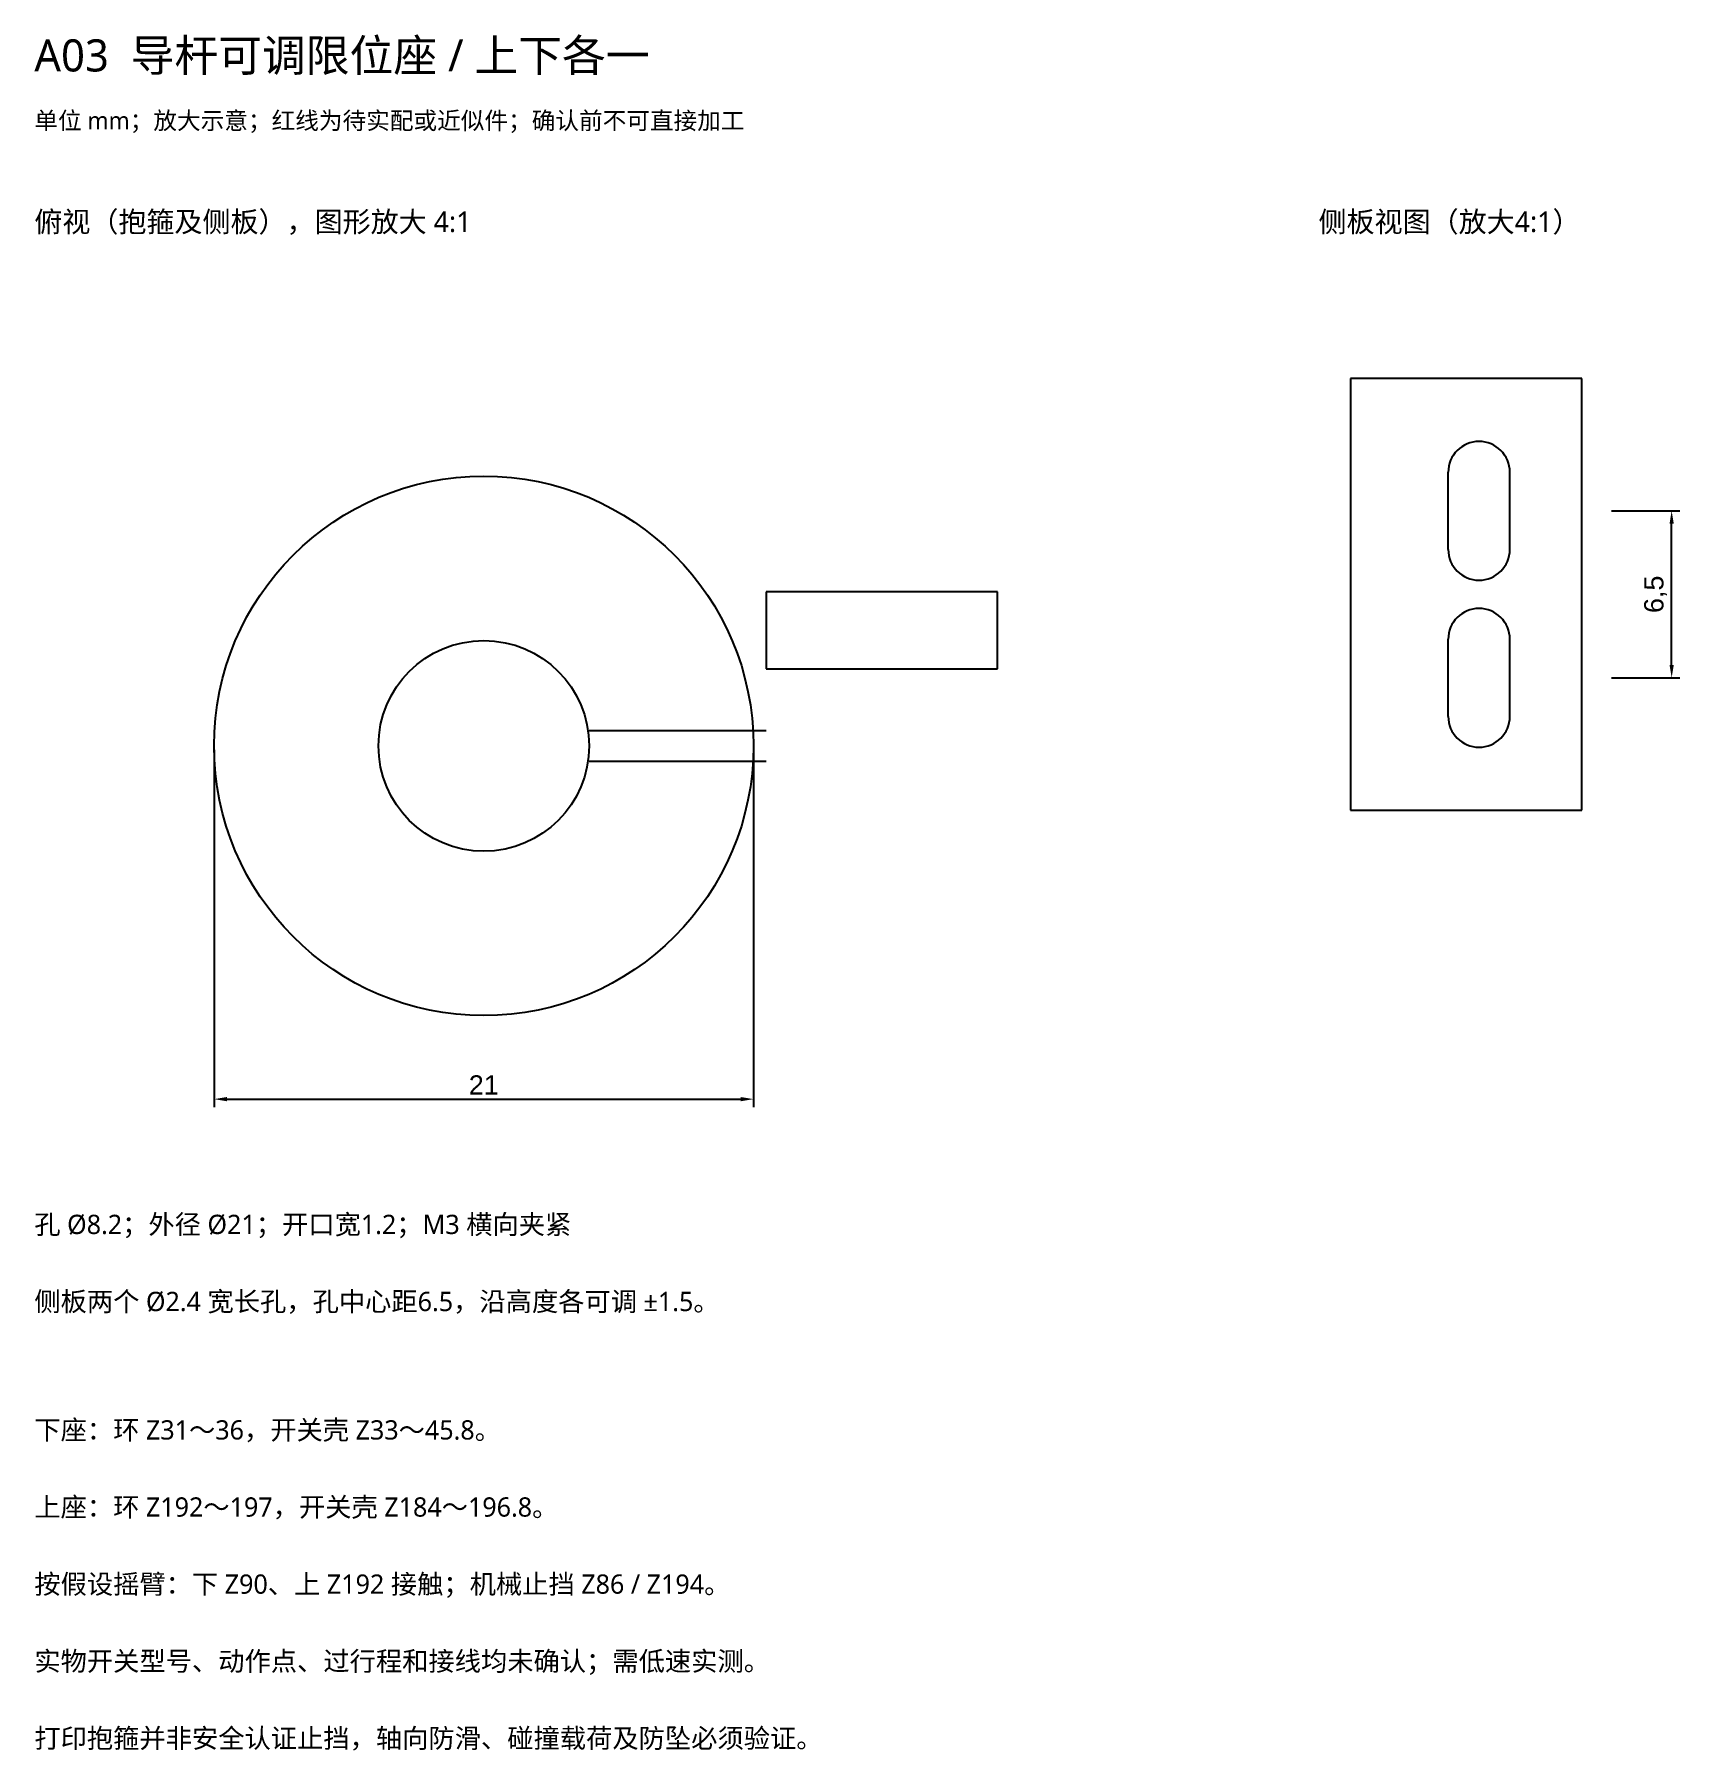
# Model space of a CAD drawing. Header units: millimetres. Extents: x 20 to 276, y 64 to 331.
import ezdxf

# ---------------------------------------------------------------- set-up
doc = ezdxf.new("R2010")
doc.units = ezdxf.units.MM
for name, color, linetype in [('DIMENSIONS', 3, 'Continuous'), ('NOTES', 7, 'Continuous'), ('OUTLINE', 7, 'Continuous'), ('REFERENCE', 1, 'Continuous')]:
    doc.layers.add(name, color=color, linetype=linetype)
doc.styles.add('CN_NOTES', font='Microsoft YaHei.ttf')
doc.styles.get("Standard").update_dxf_attribs({"font": 'arial.ttf'})
doc.dimstyles.new('ISO-25', dxfattribs={"dimtxt": 2.5, "dimasz": 2.5, "dimexe": 1.25, "dimexo": 0.625, "dimtad": 1, "dimtxsty": 'Standard', "dimcen": 2.5, "dimadec": 0, "dimazin": 0, "dimtfac": 1, "dimtmove": 0, "dimatfit": 3, "dimfxl": 1, "dimarcsym": 0})

# ---------------------------------------------------------------- blocks, each defined once
blk = doc.blocks.new('*D1')
at = {"layer": 'Defpoints', "color": 0, "transparency": 16777216}
for p in [(48, 220), (132, 220), (132, 165)]:
    blk.add_point(p, dxfattribs=at)
at = {"layer": 'DIMENSIONS', "color": 0, "lineweight": -2, "transparency": 16777216}
for p, q in [((48, 219.38), (48, 163.75)), ((132, 219.38), (132, 163.75)), ((50, 165), (130, 165))]:
    blk.add_line(p, q, dxfattribs=at)
at = {"layer": 'DIMENSIONS', "color": 0, "transparency": 16777216}
for points in [[(50, 165.33), (50, 164.67), (48, 165)], [(130, 165.33), (130, 164.67), (132, 165)]]:
    blk.add_solid(points, dxfattribs=at)
at = {"layer": 'DIMENSIONS', "color": 0, "transparency": 16777216, "insert": (90, 167.21), "char_height": 3, "attachment_point": 5}
blk.add_mtext('21', dxfattribs=at)
blk = doc.blocks.new('*D2')
at = {"layer": 'Defpoints', "color": 0, "transparency": 16777216}
for p in [(265, 256.6), (275, 256.6), (265, 230.6)]:
    blk.add_point(p, dxfattribs=at)
at = {"layer": 'DIMENSIONS', "color": 0, "lineweight": -2, "transparency": 16777216}
for p, q in [((265.63, 256.6), (276.25, 256.6)), ((275, 232.6), (275, 254.6)), ((265.63, 230.6), (276.25, 230.6))]:
    blk.add_line(p, q, dxfattribs=at)
at = {"layer": 'DIMENSIONS', "color": 0, "transparency": 16777216}
for points in [[(274.67, 254.6), (275.33, 254.6), (275, 256.6)], [(274.67, 232.6), (275.33, 232.6), (275, 230.6)]]:
    blk.add_solid(points, dxfattribs=at)
at = {"layer": 'DIMENSIONS', "color": 0, "transparency": 16777216, "insert": (272.5, 243.6), "char_height": 3, "attachment_point": 5, "rotation": 90}
blk.add_mtext('6,5', dxfattribs=at)

msp = doc.modelspace()

# ---------------------------------------------------------------- linework, layer by layer
at = {"layer": 'OUTLINE'}
for p, q in [((261, 277.2), (225, 277.2)), ((225, 277.2), (225, 210)), ((261, 210), (261, 277.2)), ((170, 244), (134, 244)), ((134, 244), (134, 232)), ((170, 232), (170, 244)), ((134, 232), (170, 232)), ((225, 210), (261, 210))]:
    msp.add_line(p, q, dxfattribs=at)
for radius in [42, 16.4]:
    msp.add_circle((90, 220), radius, dxfattribs=at)
at = {"layer": 'REFERENCE'}
for p, q in [((240.2, 250.6), (240.2, 262.6)), ((249.8, 250.6), (249.8, 262.6)), ((240.2, 224.6), (240.2, 236.6)), ((249.8, 224.6), (249.8, 236.6)), ((106.4, 222.4), (134, 222.4)), ((106.4, 217.6), (134, 217.6))]:
    msp.add_line(p, q, dxfattribs=at)
for centre, start, end in [((245, 262.6), 0, 180), ((245, 250.6), 180, 0), ((245, 236.6), 0, 180), ((245, 224.6), 180, 0)]:
    msp.add_arc(centre, 4.8, start, end, dxfattribs=at)

# ---------------------------------------------------------------- texts
at = {"layer": 'NOTES', "style": 'CN_NOTES'}
for s, height, p in [('A03  导杆可调限位座 / 上下各一', 5, (20, 325)), ('俯视（抱箍及侧板），图形放大 4:1', 3.2, (20, 300)), ('侧板视图（放大4:1）', 3.2, (220, 300)), ('孔 Ø8.2；外径 Ø21；开口宽1.2；M3 横向夹紧', 3, (20, 144)), ('侧板两个 Ø2.4 宽长孔，孔中心距6.5，沿高度各可调 ±1.5。', 3, (20, 132)), ('下座：环 Z31～36，开关壳 Z33～45.8。', 3, (20, 112)), ('上座：环 Z192～197，开关壳 Z184～196.8。', 3, (20, 100)), ('按假设摇臂：下 Z90、上 Z192 接触；机械止挡 Z86 / Z194。', 3, (20, 88))]:
    msp.add_text(s, height=height, dxfattribs=at).set_placement(p)
at = {"layer": 'REFERENCE', "style": 'CN_NOTES'}
for s, height, p in [('单位 mm；放大示意；红线为待实配或近似件；确认前不可直接加工', 2.7, (20, 316)), ('实物开关型号、动作点、过行程和接线均未确认；需低速实测。', 3, (20, 76)), ('打印抱箍并非安全认证止挡，轴向防滑、碰撞载荷及防坠必须验证。', 3, (20, 64))]:
    msp.add_text(s, height=height, dxfattribs=at).set_placement(p)

# ---------------------------------------------------------------- dimensions: what is measured, and where the dimension line sits
at = {"layer": 'DIMENSIONS'}
dim = msp.add_linear_dim(base=(275, 256.6), p1=(265, 230.6), p2=(265, 256.6), angle=90, dimstyle='ISO-25', override={"dimtxt": 3, "dimasz": 2, "dimgap": 0.7, "dimdec": 2, "dimlfac": 0.25}, dxfattribs=at)
dim.commit()
dim.dimension.update_dxf_attribs({"geometry": '*D2', "text_midpoint": (272.497, 243.6)})
dim = msp.add_linear_dim(base=(132, 165), p1=(48, 220), p2=(132, 220), dimstyle='ISO-25', override={"dimtxt": 3, "dimasz": 2, "dimgap": 0.7, "dimdec": 2, "dimlfac": 0.25}, dxfattribs=at)
dim.commit()
dim.dimension.update_dxf_attribs({"geometry": '*D1', "text_midpoint": (90, 167.206)})

doc.saveas('drawing.dxf')
